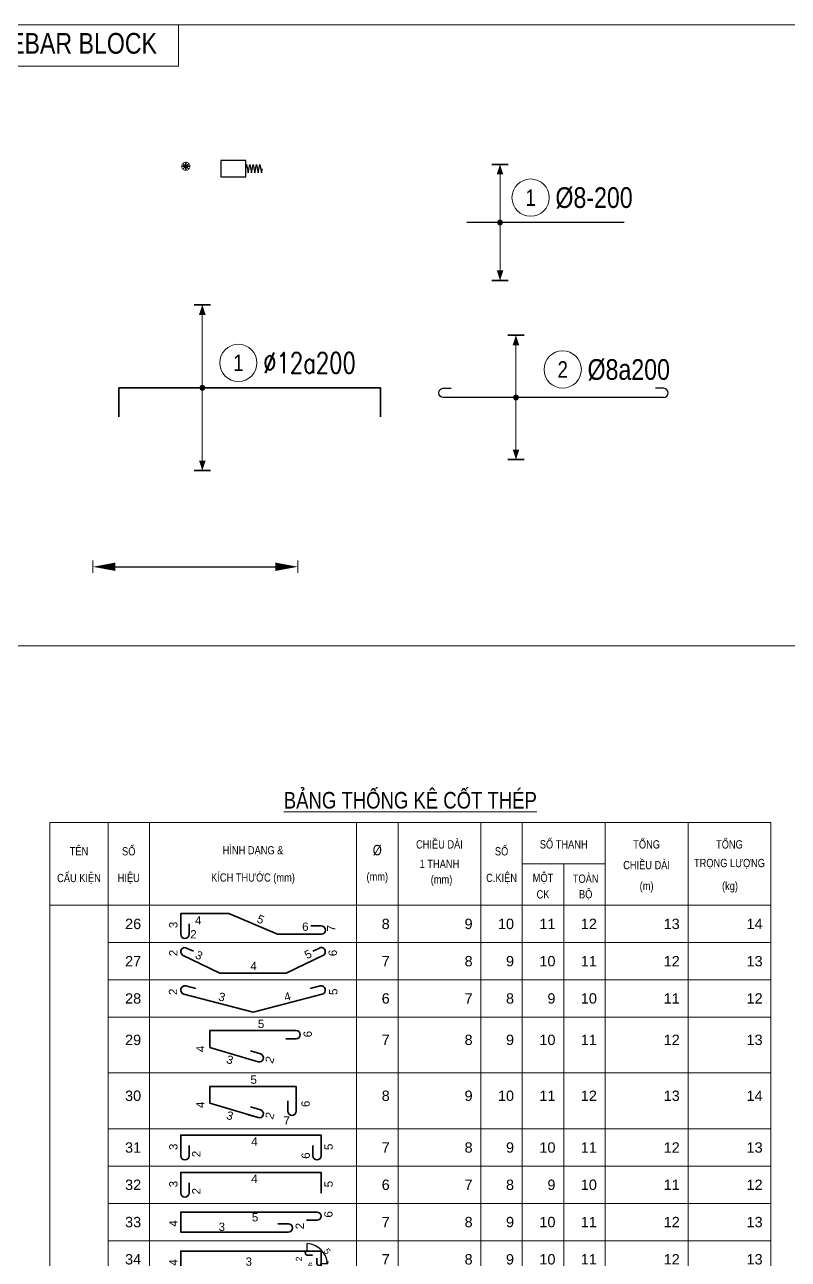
# Model space of a CAD drawing. Header units: millimetres. Extents: x -211477 to 1328726, y -15421 to 98394.
# Drawn here: x -129861 to -120645, y 82548 to 97457 of the extents above; entities that cross this region are included whole.
import ezdxf
from ezdxf.enums import TextEntityAlignment as Align

# ---------------------------------------------------------------- set-up
doc = ezdxf.new("R2010")
doc.units = ezdxf.units.MM
doc.header["$MEASUREMENT"] = 0
for name, color, linetype, lineweight in [('kata_dim', 8, 'Continuous', 5), ('kata_net khung', 3, 'Continuous', 20), ('kata_text', 7, 'Continuous', 30), ('kata_thep chu', 1, 'Continuous', 35), ('NDC_FRAME', 7, 'Continuous', 18), ('NDC_S_DIM', 1, 'Continuous', 9), ('NDC_S_REBAR', 4, 'Continuous', 35), ('NDC_S_VN TEXT', 7, 'Continuous', 20), ('NDC_Table', 3, 'Continuous', 20)]:
    doc.layers.add(name, color=color, linetype=linetype, lineweight=lineweight)
doc.styles.add('ARIAL', font='arial.ttf', dxfattribs={"width": 0.8})
doc.styles.add('kata_text', font='arial.ttf', dxfattribs={"width": 0.8})
doc.styles.add('NDC_DIM', font='', dxfattribs={"width": 0.75})
doc.styles.add('NDC_ROMANS', font='romans.shx', dxfattribs={"width": 0.8})
doc.styles.add('NDC_VIE TXT', font='arial.ttf', dxfattribs={"width": 0.8})
doc.styles.get('NDC_DIM').set_extended_font_data('Dotum')
doc.dimstyles.new('NDC_rai_thep', dxfattribs={"dimtxt": 2, "dimasz": 1, "dimexe": 0, "dimexo": 0, "dimtad": 1, "dimdec": 0, "dimzin": 12, "dimdsep": 46, "dimtxsty": 'NDC_DIM', "dimblk": 'kata_block_RUNTIC', "dimcen": 0, "dimse1": 1, "dimse2": 1, "dimclrd": 8, "dimclre": 6, "dimclrt": 7, "dimadec": 0, "dimazin": 3, "dimtfac": 1, "dimtdec": 0, "dimtmove": 2, "dimatfit": 3, "dimldrblk": 'kata_block_LEADERTIC', "dimfxl": 1, "dimtolj": 1, "dimtzin": 0, "dimlwd": -1, "dimlwe": -1, "dimarcsym": 0})

# ---------------------------------------------------------------- blocks, each defined once
blk = doc.blocks.new('dang26')
at = {"layer": 'kata_net khung'}
for p, q in [((0, 0), (0, -900)), ((0, 0), (0, -900)), ((1405, 0), (1405, -900)), ((1405, 0), (1405, -900)), ((2405, 0), (2405, -900)), ((7405, 0), (7405, -900)), ((8405, 0), (8405, -900)), ((10405, 0), (10405, -900)), ((11405, 0), (11405, -900)), ((12405, 0), (12405, -900)), ((13405, 0), (13405, -900)), ((15405, 0), (15405, -900)), ((17405, 0), (17405, -900)), ((1405, -900), (17405, -900)), ((1405, -900), (17405, -900))]:
    blk.add_line(p, q, dxfattribs=at)
at = {"layer": 'kata_thep chu'}
blk.add_lwpolyline([(3361, -451), (3361, -701, -1), (3161, -701), (3161, -201), (3411, -201), (4320, -201), (5492, -699), (6302, -699), (6552, -699, 1), (6552, -499), (6302, -499)], format="xyb", dxfattribs=at)
blk.add_lwpolyline([(3361, -451), (3361, -701, -1), (3161, -701), (3161, -201), (3411, -201), (4320, -201), (5492, -699), (6302, -699), (6552, -699, 1), (6552, -499), (6302, -499)], format="xyb", dxfattribs=at)
at = {"layer": 'kata_text', "style": 'kata_text'}
for tag, rotation, p in [('003', 90, (2981, -475)), ('005', 337, (5089, -340)), ('007', 90, (6790, -554))]:
    blk.add_attdef(tag, text='', height=200, rotation=rotation, dxfattribs=at).set_placement(p, align=Align.MIDDLE_CENTER)
for tag, p in [('004', (3504, -363)), ('002', (3389, -701))]:
    blk.add_attdef(tag, text='', height=200, dxfattribs=at).set_placement(p, align=Align.MIDDLE_LEFT)
for tag, height, p in [('001', 250, (2205, -450)), ('006', 200, (6245, -517)), ('008', 250, (8205, -450)), ('009', 250, (10205, -450)), ('010', 250, (11205, -450)), ('011', 250, (12205, -450)), ('012', 250, (13205, -450)), ('013', 250, (15205, -450)), ('014', 250, (17205, -450))]:
    blk.add_attdef(tag, text='', height=height, dxfattribs=at).set_placement(p, align=Align.MIDDLE_RIGHT)
blk = doc.blocks.new('dang27')
at = {"layer": 'kata_net khung'}
for p, q in [((0, 0), (0, -900)), ((1405, 0), (1405, -900)), ((2405, 0), (2405, -900)), ((7405, 0), (7405, -900)), ((8405, 0), (8405, -900)), ((10405, 0), (10405, -900)), ((11405, 0), (11405, -900)), ((12405, 0), (12405, -900)), ((13405, 0), (13405, -900)), ((15405, 0), (15405, -900)), ((17405, 0), (17405, -900)), ((1405, -900), (17405, -900))]:
    blk.add_line(p, q, dxfattribs=at)
at = {"layer": 'kata_thep chu'}
blk.add_lwpolyline([(6345, -211), (6491, -140, -1), (6608, -303), (5705, -737), (4105, -737), (3203, -303, -1), (3319, -140), (3466, -211)], format="xyb", dxfattribs=at)
at = {"layer": 'kata_text', "style": 'kata_text'}
for tag, p in [('002', (2981, -253)), ('006', (6829, -253))]:
    blk.add_attdef(tag, text='', height=200, rotation=90, dxfattribs=at).set_placement(p, align=Align.MIDDLE_CENTER)
blk.add_attdef('003', text='', height=200, rotation=334, dxfattribs=at).set_placement((3533, -274), align=Align.MIDDLE_LEFT)
blk.add_attdef('005', text='', height=200, rotation=26, dxfattribs=at).set_placement((6303, -249), align=Align.MIDDLE_RIGHT)
for tag, p in [('001', (2205, -450)), ('007', (8205, -450)), ('008', (10205, -450)), ('009', (11205, -450)), ('010', (12205, -450)), ('011', (13205, -450)), ('012', (15205, -450)), ('013', (17205, -450))]:
    blk.add_attdef(tag, text='', height=250, dxfattribs=at).set_placement(p, align=Align.MIDDLE_RIGHT)
blk.add_attdef('004', text='', height=200, dxfattribs=at).set_placement((4920, -565), align=Align.MIDDLE_CENTER)
blk = doc.blocks.new('dang28')
at = {"layer": 'kata_net khung'}
for p, q in [((0, 0), (0, -900)), ((1405, 0), (1405, -900)), ((2405, 0), (2405, -900)), ((7405, 0), (7405, -900)), ((8405, 0), (8405, -900)), ((10405, 0), (10405, -900)), ((11405, 0), (11405, -900)), ((12405, 0), (12405, -900)), ((13405, 0), (13405, -900)), ((15405, 0), (15405, -900)), ((17405, 0), (17405, -900)), ((1405, -900), (17405, -900))]:
    blk.add_line(p, q, dxfattribs=at)
at = {"layer": 'kata_thep chu'}
blk.add_lwpolyline([(6284, -209), (6527, -149, -1), (6575, -344), (4906, -780), (3237, -344, -1), (3285, -149), (3528, -209)], format="xyb", dxfattribs=at)
at = {"layer": 'kata_text', "style": 'kata_text'}
for tag, rotation, p in [('002', 90, (2973, -290)), ('003', 345, (4154, -413)), ('004', 15, (5734, -405)), ('005', 90, (6842, -290))]:
    blk.add_attdef(tag, text='', height=200, rotation=rotation, dxfattribs=at).set_placement(p, align=Align.MIDDLE_CENTER)
for tag, p in [('001', (2205, -450)), ('006', (8205, -450)), ('007', (10205, -450)), ('008', (11205, -450)), ('009', (12205, -450)), ('010', (13205, -450)), ('011', (15205, -450)), ('012', (17205, -450))]:
    blk.add_attdef(tag, text='', height=250, dxfattribs=at).set_placement(p, align=Align.MIDDLE_RIGHT)
blk = doc.blocks.new('dang29')
at = {"layer": 'kata_net khung'}
for p, q in [((0, 0), (0, -1350)), ((1405, 0), (1405, -1350)), ((2405, 0), (2405, -1350)), ((7405, 0), (7405, -1350)), ((8405, 0), (8405, -1350)), ((10405, 0), (10405, -1350)), ((11405, 0), (11405, -1350)), ((12405, 0), (12405, -1350)), ((13405, 0), (13405, -1350)), ((15405, 0), (15405, -1350)), ((17405, 0), (17405, -1350)), ((1405, -1350), (17405, -1350))]:
    blk.add_line(p, q, dxfattribs=at)
at = {"layer": 'kata_thep chu'}
blk.add_lwpolyline([(4845, -816), (5085, -888, -1), (5027, -1079), (3865, -731), (3865, -324), (5945, -324, -1), (5945, -524), (5695, -524)], format="xyb", dxfattribs=at)
at = {"layer": 'kata_text', "style": 'kata_text'}
for tag, height, p in [('005', 200, (5177, -164)), ('001', 250, (2205, -550)), ('007', 250, (8205, -550)), ('008', 250, (10205, -550)), ('009', 250, (11205, -550)), ('010', 250, (12205, -550)), ('011', 250, (13205, -550)), ('012', 250, (15205, -550)), ('013', 250, (17205, -550))]:
    blk.add_attdef(tag, text='', height=height, dxfattribs=at).set_placement(p, align=Align.MIDDLE_RIGHT)
blk.add_attdef('006', text='', height=200, rotation=90, dxfattribs=at).set_placement((6124, -412), align=Align.TOP_CENTER)
blk.add_attdef('004', text='', height=200, rotation=90, dxfattribs=at).set_placement((3633, -848), align=Align.MIDDLE_LEFT)
for tag, rotation, p in [('003', 343, (4346, -1031)), ('002', 73, (5308, -1031))]:
    blk.add_attdef(tag, text='', height=200, rotation=rotation, dxfattribs=at).set_placement(p, align=Align.MIDDLE_CENTER)
blk = doc.blocks.new('dang30')
at = {"layer": 'kata_net khung'}
for p, q in [((0, 0), (0, -1350)), ((1405, 0), (1405, -1350)), ((2405, 0), (2405, -1350)), ((7405, 0), (7405, -1350)), ((8405, 0), (8405, -1350)), ((10405, 0), (10405, -1350)), ((11405, 0), (11405, -1350)), ((12405, 0), (12405, -1350)), ((13405, 0), (13405, -1350)), ((15405, 0), (15405, -1350)), ((17405, 0), (17405, -1350)), ((1405, -1350), (17405, -1350))]:
    blk.add_line(p, q, dxfattribs=at)
at = {"layer": 'kata_thep chu'}
for points in [[(5027, -1079), (3865, -731), (3865, -324), (5945, -324), (5945, -675), (5945, -925, -1), (5745, -925), (5745, -675)], [(4845, -816), (5085, -888, -1), (5027, -1079), (4788, -1007)]]:
    blk.add_lwpolyline(points, format="xyb", dxfattribs=at)
at = {"layer": 'kata_text', "style": 'kata_text'}
blk.add_attdef('005', text='', height=200, dxfattribs=at).set_placement((4920, -161), align=Align.MIDDLE_CENTER)
for tag, p in [('001', (2205, -550)), ('008', (8205, -550)), ('009', (10205, -550)), ('010', (11205, -550)), ('011', (12205, -550)), ('012', (13205, -550)), ('013', (15205, -550)), ('014', (17205, -550))]:
    blk.add_attdef(tag, text='', height=250, dxfattribs=at).set_placement(p, align=Align.MIDDLE_RIGHT)
for tag, p in [('004', (3633, -848)), ('006', (6173, -824))]:
    blk.add_attdef(tag, text='', height=200, rotation=90, dxfattribs=at).set_placement(p, align=Align.MIDDLE_LEFT)
for tag, rotation, p in [('003', 343, (4346, -1031)), ('002', 73, (5308, -1031))]:
    blk.add_attdef(tag, text='', height=200, rotation=rotation, dxfattribs=at).set_placement(p, align=Align.MIDDLE_CENTER)
blk.add_attdef('007', text='', height=200, dxfattribs=at).set_placement((5640, -1149), align=Align.MIDDLE_LEFT)
blk = doc.blocks.new('dang31')
at = {"layer": 'kata_net khung'}
for p, q in [((0, 0), (0, -900)), ((1405, 0), (1405, -900)), ((2405, 0), (2405, -900)), ((7405, 0), (7405, -900)), ((8405, 0), (8405, -900)), ((10405, 0), (10405, -900)), ((11405, 0), (11405, -900)), ((12405, 0), (12405, -900)), ((13405, 0), (13405, -900)), ((15405, 0), (15405, -900)), ((17405, 0), (17405, -900)), ((1405, -900), (17405, -900))]:
    blk.add_line(p, q, dxfattribs=at)
at = {"layer": 'kata_thep chu'}
blk.add_lwpolyline([(6349, -400), (6349, -650, 1), (6549, -650), (6549, -150), (3161, -150), (3161, -650, 1), (3361, -650), (3361, -400)], format="xyb", dxfattribs=at)
at = {"layer": 'kata_text', "style": 'kata_text'}
for tag, p in [('003', (2981, -434)), ('005', (6728, -434)), ('002', (3536, -606)), ('006', (6177, -606))]:
    blk.add_attdef(tag, text='', height=200, rotation=90, dxfattribs=at).set_placement(p, align=Align.MIDDLE_CENTER)
blk.add_attdef('004', text='', height=200, dxfattribs=at).set_placement((4938, -305), align=Align.MIDDLE_CENTER)
for tag, p in [('001', (2205, -450)), ('007', (8205, -450)), ('008', (10205, -450)), ('009', (11205, -450)), ('010', (12205, -450)), ('011', (13205, -450)), ('012', (15205, -450)), ('013', (17205, -450))]:
    blk.add_attdef(tag, text='', height=250, dxfattribs=at).set_placement(p, align=Align.MIDDLE_RIGHT)
blk = doc.blocks.new('dang32')
at = {"layer": 'kata_net khung'}
for p, q in [((0, 0), (0, -900)), ((1405, 0), (1405, -900)), ((2405, 0), (2405, -900)), ((7405, 0), (7405, -900)), ((8405, 0), (8405, -900)), ((10405, 0), (10405, -900)), ((11405, 0), (11405, -900)), ((12405, 0), (12405, -900)), ((13405, 0), (13405, -900)), ((15405, 0), (15405, -900)), ((17405, 0), (17405, -900)), ((1405, -900), (17405, -900))]:
    blk.add_line(p, q, dxfattribs=at)
at = {"layer": 'kata_thep chu'}
blk.add_lwpolyline([(6549, -650), (6549, -150), (3161, -150), (3161, -650, 1), (3361, -650), (3361, -400)], format="xyb", dxfattribs=at)
at = {"layer": 'kata_text', "style": 'kata_text'}
for tag, p in [('003', (2981, -434)), ('005', (6728, -434)), ('002', (3536, -606))]:
    blk.add_attdef(tag, text='', height=200, rotation=90, dxfattribs=at).set_placement(p, align=Align.MIDDLE_CENTER)
blk.add_attdef('004', text='', height=200, dxfattribs=at).set_placement((4938, -305), align=Align.MIDDLE_CENTER)
for tag, p in [('001', (2205, -450)), ('006', (8205, -450)), ('007', (10205, -450)), ('008', (11205, -450)), ('009', (12205, -450)), ('010', (13205, -450)), ('011', (15205, -450)), ('012', (17205, -450))]:
    blk.add_attdef(tag, text='', height=250, dxfattribs=at).set_placement(p, align=Align.MIDDLE_RIGHT)
blk = doc.blocks.new('dang33')
at = {"layer": 'kata_net khung'}
for p, q in [((0, 0), (0, -900)), ((1405, 0), (1405, -900)), ((2405, 0), (2405, -900)), ((7405, 0), (7405, -900)), ((8405, 0), (8405, -900)), ((10405, 0), (10405, -900)), ((11405, 0), (11405, -900)), ((12405, 0), (12405, -900)), ((13405, 0), (13405, -900)), ((15405, 0), (15405, -900)), ((17405, 0), (17405, -900)), ((1405, -900), (17405, -900))]:
    blk.add_line(p, q, dxfattribs=at)
at = {"layer": 'kata_thep chu'}
blk.add_lwpolyline([(5507, -492), (5757, -492, -1), (5757, -692), (3161, -692), (3161, -208), (6449, -208, -1), (6449, -408), (6199, -408)], format="xyb", dxfattribs=at)
at = {"layer": 'kata_text', "style": 'kata_text'}
for tag, p in [('004', (2981, -484)), ('006', (6724, -265)), ('002', (6032, -548))]:
    blk.add_attdef(tag, text='', height=200, rotation=90, dxfattribs=at).set_placement(p, align=Align.MIDDLE_CENTER)
for tag, p in [('005', (4954, -335)), ('003', (4151, -564))]:
    blk.add_attdef(tag, text='', height=200, dxfattribs=at).set_placement(p, align=Align.MIDDLE_CENTER)
for tag, p in [('001', (2205, -450)), ('007', (8205, -450)), ('008', (10205, -450)), ('009', (11205, -450)), ('010', (12205, -450)), ('011', (13205, -450)), ('012', (15205, -450)), ('013', (17205, -450))]:
    blk.add_attdef(tag, text='', height=250, dxfattribs=at).set_placement(p, align=Align.MIDDLE_RIGHT)
blk = doc.blocks.new('_Open30')
at = {"color": 0, "linetype": 'ByBlock', "lineweight": -2}
for p, q in [((-1, 0.27), (0, 0)), ((0, 0), (-1, -0.27)), ((0, 0), (-1, 0))]:
    blk.add_line(p, q, dxfattribs=at)
blk = doc.blocks.new('dang34')
at = {"layer": 'kata_net khung'}
for p, q in [((0, 0), (0, -900)), ((1405, 0), (1405, -900)), ((2405, 0), (2405, -900)), ((7405, 0), (7405, -900)), ((8405, 0), (8405, -900)), ((10405, 0), (10405, -900)), ((11405, 0), (11405, -900)), ((12405, 0), (12405, -900)), ((13405, 0), (13405, -900)), ((15405, 0), (15405, -900)), ((17405, 0), (17405, -900)), ((1405, -900), (17405, -900))]:
    blk.add_line(p, q, dxfattribs=at)
at = {"layer": 'kata_text'}
for p, q in [((6215, -251), (6215, -67)), ((6549, -550), (6707, -550))]:
    blk.add_line(p, q, dxfattribs=at)
blk.add_arc((6163, -612), 547, 6.4792, 84.4891, dxfattribs=at)
at = {"layer": 'kata_thep chu'}
for p, q in [((6340, -351), (6215, -351)), ((6449, -425), (6449, -550))]:
    blk.add_line(p, q, dxfattribs=at)
blk.add_lwpolyline([(6549, -734), (3161, -734), (3161, -251), (6549, -251)], close=True, dxfattribs=at)
for centre, start, end in [((6215, -301), 90, 270), ((6499, -550), 180, 0)]:
    blk.add_arc(centre, 50, start, end, dxfattribs=at)
at = {"layer": 'kata_text', "xscale": 48.51052304282904, "yscale": 48.51052304282904, "zscale": 48.51052304282904, "rotation": 278.5623752484834}
blk.add_blockref('_Open30', (6706, -549), dxfattribs=at)
at = {"layer": 'kata_text', "style": 'kata_text'}
for tag, height, rotation, p in [('002', 150, 90, (6013, -440)), ('005', 150, 306.1792, (6697, -255)), ('004', 200, 90, (2981, -526))]:
    blk.add_attdef(tag, text='', height=height, rotation=rotation, dxfattribs=at).set_placement(p, align=Align.MIDDLE_CENTER)
for tag, p in [('001', (2205, -450)), ('007', (8205, -450)), ('008', (10205, -450)), ('009', (11205, -450)), ('010', (12205, -450)), ('011', (13205, -450)), ('012', (15205, -450)), ('013', (17205, -450))]:
    blk.add_attdef(tag, text='', height=250, dxfattribs=at).set_placement(p, align=Align.MIDDLE_RIGHT)
for tag, height, p in [('003', 200, (4804, -504)), ('006', 150, (6289, -604))]:
    blk.add_attdef(tag, text='', height=height, dxfattribs=at).set_placement(p, align=Align.MIDDLE_CENTER)
blk = doc.blocks.new('kata_block_THEP')
at = {"layer": 'kata_thep chu', "color": 0}
for p, q in [((-0.5, 0), (0.5, 0)), ((-0.35, 0.35), (0.35, -0.35)), ((0.35, 0.35), (-0.35, -0.35)), ((0, 0.5), (0, -0.5))]:
    blk.add_line(p, q, dxfattribs=at)
at = {"layer": 'kata_thep chu', "color": 0, "const_width": 0.0833}
blk.add_lwpolyline([(-0.5, 0, 1), (0.5, 0, 1), (-0.5, 0, 1)], format="xyb", dxfattribs=at)
blk = doc.blocks.new('*U258')
h = blk.add_hatch(color=6)
edge = h.paths.add_edge_path()
edge.add_arc((-4.18, 0), 0.3, 0, 360)
for p, q in [((0, 0), (-12.95, 0)), ((13.63, 0), (0, 0))]:
    blk.add_line(p, q)
for points in [[(-12.95, 0, -0.96621), (-12.99, 1.1), (-11.99, 1.1)], [(13.63, 0, 0.96621), (13.67, 1.1), (12.67, 1.1)]]:
    blk.add_lwpolyline(points, format="xyb")
at = {"layer": 'kata_dim', "color": 6}
for q in [(-4.18, 7.5), (-4.18, -7.5)]:
    blk.add_line((-4.18, 0), q, dxfattribs=at)
for points in [[(-5.18, 7.5, 0.2, 0.2, 0), (-3.18, 7.5, 0, 0, 0)], [(-5.18, -7.5, 0.2, 0.2, 0), (-3.18, -7.5, 0, 0, 0)]]:
    blk.add_lwpolyline(points, format="xyseb", dxfattribs=at)
at = {"layer": 'kata_dim'}
blk.add_circle((1.46, 3.37), 2.25, dxfattribs=at)
at = {"layer": 'kata_dim', "color": 6}
blk.add_circle((-4.18, 0), 0.3, dxfattribs=at)
for points in [[(-4.58, 6.3), (-4.18, 7.5), (-3.78, 6.3)], [(-4.58, -6.3), (-4.18, -7.5), (-3.78, -6.3)]]:
    blk.add_solid(points, dxfattribs=at)
at = {"layer": 'kata_text', "color": 3, "style": 'kata_text', "width": 0.8}
blk.add_attdef('DKT', (4.46, 2.12), '', height=2.5, dxfattribs=at)
at = {"layer": 'kata_text', "style": 'kata_text', "width": 0.8}
blk.add_attdef('KHT', text='', height=2, dxfattribs=at).set_placement((1.46, 3.37), align=Align.MIDDLE_CENTER)
blk = doc.blocks.new('*U532')
h = blk.add_hatch(color=6)
edge = h.paths.add_edge_path()
edge.add_arc((0, 0), 0.3, 0, 360)
at = {"layer": 'NDC_S_DIM', "color": 8}
for q in [(0, 10), (0, -10)]:
    blk.add_line((0, 0), q, dxfattribs=at)
for points in [[(-1, 10, 0.2, 0.2, 0), (1, 10, 0, 0, 0)], [(-1, -10, 0.2, 0.2, 0), (1, -10, 0, 0, 0)]]:
    blk.add_lwpolyline(points, format="xyseb", dxfattribs=at)
at = {"layer": 'NDC_S_DIM'}
blk.add_circle((4.35, 3), 2.25, dxfattribs=at)
at = {"layer": 'NDC_S_DIM', "color": 6}
blk.add_circle((0, 0), 0.3, dxfattribs=at)
at = {"layer": 'NDC_S_DIM', "color": 8}
for points in [[(-0.4, 8.8), (0, 10), (0.4, 8.8)], [(-0.4, -8.8), (0, -10), (0.4, -8.8)]]:
    blk.add_solid(points, dxfattribs=at)
at = {"layer": 'NDC_S_REBAR'}
for p, q in [((0, 0), (-10.09, 0)), ((-10.09, 0), (-10.09, -3.5)), ((0, 0), (21.49, 0)), ((21.49, 0), (21.49, -3.5)), ((-10.09, -3.5), (-10.09, -3.5)), ((21.49, -3.5), (21.49, -3.5))]:
    blk.add_line(p, q, dxfattribs=at)
at = {"layer": 'NDC_S_VN TEXT', "style": 'ARIAL', "width": 0.8}
blk.add_attdef('KHT', text='', height=2, dxfattribs=at).set_placement((4.35, 3), align=Align.MIDDLE_CENTER)
at = {"layer": 'NDC_S_VN TEXT', "color": 3, "style": 'NDC_ROMANS', "width": 0.75}
blk.add_attdef('DKT', (7.35, 1.75), '', height=2.5, dxfattribs=at)
blk = doc.blocks.new('kata_block_COUPLER')
at = {"color": 0}
blk.add_lwpolyline([(-1.5, -1), (1.5, -1), (1.5, 1), (-1.5, 1)], close=True, dxfattribs=at)
blk = doc.blocks.new('kata_block_RUNTIC')
at = {"layer": 'kata_dim', "color": 6}
blk.add_line((0, 0.75), (0, -0.75), dxfattribs=at)
blk.add_lwpolyline([(0, 0, 0, 1, 0), (-2.7, 0, 1, 1, 0)], format="xyseb", dxfattribs=at)
blk = doc.blocks.new('*D515')
at = {"color": 8, "transparency": 16777216}
blk.add_line((-128938, 90911), (-126664, 90911), dxfattribs=at)
at = {"color": 8, "transparency": 16777216, "xscale": 100, "yscale": 100, "zscale": 100, "rotation": 180}
blk.add_blockref('kata_block_RUNTIC', (-129038, 90911), dxfattribs=at)
at = {"color": 8, "transparency": 16777216, "xscale": 100, "yscale": 100, "zscale": 100}
blk.add_blockref('kata_block_RUNTIC', (-126564, 90911), dxfattribs=at)
blk = doc.blocks.new('kata_block_LEADERTIC')
at = {"layer": 'kata_dim', "color": 6}
blk.add_lwpolyline([(0, 0, 0, 1, 0), (-2.7, 0, 1, 1, 0)], format="xyseb", dxfattribs=at)
blk = doc.blocks.new('kata_block_REN')
blk.add_lwpolyline([(0, 0), (5, 25), (15, -25), (25, 25), (35, -25), (45, 25), (55, -25), (65, 25), (75, -25), (85, 25), (95, -25), (100, 0)])
blk = doc.blocks.new('*U413')
h = blk.add_hatch(color=6)
edge = h.paths.add_edge_path()
edge.add_arc((-3, 0), 0.3, 0, 360)
for p, q in [((0, 0), (-7, 0)), ((12, 0), (0, 0))]:
    blk.add_line(p, q)
at = {"layer": 'kata_dim', "color": 6}
for q in [(-3, 7), (-3, -7)]:
    blk.add_line((-3, 0), q, dxfattribs=at)
for points in [[(-4, 7, 0.2, 0.2, 0), (-2, 7, 0, 0, 0)], [(-4, -7, 0.2, 0.2, 0), (-2, -7, 0, 0, 0)]]:
    blk.add_lwpolyline(points, format="xyseb", dxfattribs=at)
at = {"layer": 'kata_dim'}
blk.add_circle((0.69, 3), 2.25, dxfattribs=at)
at = {"layer": 'kata_dim', "color": 6}
blk.add_circle((-3, 0), 0.3, dxfattribs=at)
for points in [[(-3.4, 5.8), (-3, 7), (-2.6, 5.8)], [(-3.4, -5.8), (-3, -7), (-2.6, -5.8)]]:
    blk.add_solid(points, dxfattribs=at)
at = {"layer": 'kata_text', "style": 'kata_text', "width": 0.8}
blk.add_attdef('KHT', text='', height=2, dxfattribs=at).set_placement((0.69, 3), align=Align.MIDDLE_CENTER)
at = {"layer": 'kata_text', "color": 3, "style": 'kata_text', "width": 0.8}
blk.add_attdef('DKT', (3.69, 1.75), '', height=2.5, dxfattribs=at)
blk = doc.blocks.new('Tieude')
at = {"layer": 'NDC_Table'}
for p, q in [((0, 2000), (0, 0)), ((0, 2000), (17405, 2000)), ((1405, 2000), (1405, 0)), ((2405, 2000), (2405, 0)), ((7405, 2000), (7405, 0)), ((8405, 2000), (8405, 0)), ((10405, 2000), (10405, 0)), ((11405, 1000), (11405, 2000)), ((13405, 2000), (13405, 0)), ((15405, 2000), (15405, 0)), ((17405, 2000), (17405, 0)), ((11405, 1000), (13405, 1000)), ((11405, 1000), (11405, 0)), ((12405, 1000), (12405, 0)), ((0, 0), (17405, 0))]:
    blk.add_line(p, q, dxfattribs=at)
at = {"layer": 'NDC_S_VN TEXT', "style": 'ARIAL', "width": 0.8}
for s, height, p in [('%%UBẢNG THỐNG KÊ CỐT THÉP', 400, (8703, 2594)), ('CHIỀU DÀI', 200, (9405, 1500)), ('SỐ THANH', 200, (12405, 1500)), ('TỔNG', 200, (14405, 1500)), ('TỔNG', 200, (16405, 1500)), ('TÊN', 200, (705, 1333)), ('SỐ', 200, (1905, 1333)), ('HÌNH DẠNG &', 200, (4905, 1333)), ('%%C', 250, (7905, 1333)), ('SỐ', 200, (10905, 1333)), ('1 THANH', 200, (9405, 1000)), ('CHIỀU DÀI', 200, (14405, 1000)), ('TRỌNG LƯỢNG', 200, (16405, 1000)), ('CẤU KIỆN', 200, (705, 667)), ('HIỆU', 200, (1905, 667)), ('KÍCH THƯỚC (mm)', 200, (4905, 667)), ('(mm)', 200, (7905, 667)), ('(mm)', 200, (9455, 599)), ('C.KIỆN', 200, (10905, 667)), ('MỘT', 200, (11905, 667)), ('TOÀN', 200, (12935, 667)), ('CK', 200, (11905, 264)), ('BỘ', 200, (12935, 271)), ('(m)', 200, (14405, 443)), ('(kg)', 200, (16418, 443))]:
    blk.add_text(s, height=height, dxfattribs=at).set_placement(p, align=Align.MIDDLE)

msp = doc.modelspace()

# ---------------------------------------------------------------- linework, layer by layer
at = {"layer": 'NDC_FRAME'}
for p, q in [((-110451.1, 97456.8), (-140451.1, 97456.8)), ((-128003.3, 96956.8), (-128003.3, 97456.8)), ((-130451.1, 96956.8), (-128003.3, 96956.8)), ((-140451.1, 89956.8), (-110451.1, 89956.8))]:
    msp.add_line(p, q, dxfattribs=at)

# ---------------------------------------------------------------- block references
for name, p, xscale, yscale, zscale in [('kata_block_COUPLER', (-127342.1, 95717.8), 100, 100, 100), ('kata_block_REN', (-127192.1, 95717.8), 2, 2, 2)]:
    msp.add_blockref(name, p, dxfattribs=dict(xscale=xscale, yscale=yscale, zscale=zscale))
at = {"xscale": 100, "yscale": 100, "zscale": 100}
for name, p, values in [('*U413', (-123824.2, 95069), {'KHT': '1', 'DKT': '%%C8-200'}), ('*U532', (-127717.2, 93073.2), {'KHT': '1', 'DKT': '%%c12a200'}), ('*U258', (-123513.7, 92956.2), {'KHT': '2', 'DKT': '%%c8a200'})]:
    msp.add_blockref(name, p, dxfattribs=at).add_auto_attribs(values)
at = {"layer": 'NDC_S_REBAR', "xscale": 100, "yscale": 100, "zscale": 100}
msp.add_blockref('kata_block_THEP', (-127916.1, 95747.1), dxfattribs=at)
at = {"layer": 'NDC_S_VN TEXT', "xscale": 0.5, "yscale": 0.5, "zscale": 0.5}
msp.add_blockref('Tieude', (-129557.8, 86823.4), dxfattribs=at)
at = {"layer": 'NDC_S_VN TEXT'}
ref = msp.add_blockref('dang26', (-129557.8, 86823.4), dxfattribs=dict(at, xscale=0.5, yscale=0.5, zscale=0.5))
ref.add_attrib('001', '26', dxfattribs={"height": 125, "style": 'ARIAL'}).set_placement((-128455.1, 86598.4), align=Align.MIDDLE_RIGHT)
ref.add_attrib('002', '2', dxfattribs={"height": 100, "style": 'ARIAL'}).set_placement((-127863.1, 86473), align=Align.MIDDLE_LEFT)
ref.add_attrib('003', '3', dxfattribs={"height": 100, "rotation": 90, "style": 'ARIAL'}).set_placement((-128067, 86586), align=Align.MIDDLE_CENTER)
ref.add_attrib('004', '4', dxfattribs={"height": 100, "style": 'ARIAL'}).set_placement((-127805.7, 86641.8), align=Align.MIDDLE_LEFT)
ref.add_attrib('005', '5', dxfattribs={"height": 100, "rotation": 337, "style": 'ARIAL'}).set_placement((-127013.3, 86653.6), align=Align.MIDDLE_CENTER)
ref.add_attrib('006', '6', dxfattribs={"height": 100, "style": 'ARIAL'}).set_placement((-126435.3, 86564.9), align=Align.MIDDLE_RIGHT)
ref.add_attrib('007', '7', dxfattribs={"height": 100, "rotation": 90, "style": 'ARIAL'}).set_placement((-126162.7, 86546.3), align=Align.MIDDLE_CENTER)
ref.add_attrib('008', '8', dxfattribs={"height": 125, "style": 'ARIAL'}).set_placement((-125455.1, 86598.4), align=Align.MIDDLE_RIGHT)
ref.add_attrib('009', '9', dxfattribs={"height": 125, "style": 'ARIAL'}).set_placement((-124455.1, 86598.4), align=Align.MIDDLE_RIGHT)
ref.add_attrib('010', '10', dxfattribs={"height": 125, "style": 'ARIAL'}).set_placement((-123955.1, 86598.4), align=Align.MIDDLE_RIGHT)
ref.add_attrib('011', '11', dxfattribs={"height": 125, "style": 'ARIAL'}).set_placement((-123455.1, 86598.4), align=Align.MIDDLE_RIGHT)
ref.add_attrib('012', '12', dxfattribs={"height": 125, "style": 'ARIAL'}).set_placement((-122955.1, 86598.5), align=Align.MIDDLE_RIGHT)
ref.add_attrib('013', '13', dxfattribs={"height": 125, "style": 'ARIAL'}).set_placement((-121955.1, 86598.4), align=Align.MIDDLE_RIGHT)
ref.add_attrib('014', '14', dxfattribs={"height": 125, "style": 'ARIAL'}).set_placement((-120955.1, 86598.4), align=Align.MIDDLE_RIGHT)
ref = msp.add_blockref('dang27', (-129557.8, 86373.4), dxfattribs=dict(at, xscale=0.5, yscale=0.5, zscale=0.5))
ref.add_attrib('001', '27', dxfattribs={"height": 125, "style": 'ARIAL'}).set_placement((-128455.1, 86148.4), align=Align.MIDDLE_RIGHT)
ref.add_attrib('002', '2', dxfattribs={"height": 100, "rotation": 90, "style": 'ARIAL'}).set_placement((-128067, 86247.1), align=Align.MIDDLE_CENTER)
ref.add_attrib('003', '3', dxfattribs={"height": 100, "rotation": 334, "style": 'ARIAL'}).set_placement((-127791.5, 86236.1), align=Align.MIDDLE_LEFT)
ref.add_attrib('004', '4', dxfattribs={"height": 100, "style": 'ARIAL'}).set_placement((-127098, 86090.7), align=Align.MIDDLE_CENTER)
ref.add_attrib('005', '5', dxfattribs={"height": 100, "rotation": 26, "style": 'ARIAL'}).set_placement((-126406.2, 86248.7), align=Align.MIDDLE_RIGHT)
ref.add_attrib('006', '6', dxfattribs={"height": 100, "rotation": 90, "style": 'ARIAL'}).set_placement((-126143.5, 86247.1), align=Align.MIDDLE_CENTER)
ref.add_attrib('007', '7', dxfattribs={"height": 125, "style": 'ARIAL'}).set_placement((-125455.1, 86148.4), align=Align.MIDDLE_RIGHT)
ref.add_attrib('008', '8', dxfattribs={"height": 125, "style": 'ARIAL'}).set_placement((-124455.1, 86148.4), align=Align.MIDDLE_RIGHT)
ref.add_attrib('009', '9', dxfattribs={"height": 125, "style": 'ARIAL'}).set_placement((-123955.1, 86148.4), align=Align.MIDDLE_RIGHT)
ref.add_attrib('010', '10', dxfattribs={"height": 125, "style": 'ARIAL'}).set_placement((-123455.1, 86148.4), align=Align.MIDDLE_RIGHT)
ref.add_attrib('011', '11', dxfattribs={"height": 125, "style": 'ARIAL'}).set_placement((-122955.1, 86148.5), align=Align.MIDDLE_RIGHT)
ref.add_attrib('012', '12', dxfattribs={"height": 125, "style": 'ARIAL'}).set_placement((-121955.1, 86148.4), align=Align.MIDDLE_RIGHT)
ref.add_attrib('013', '13', dxfattribs={"height": 125, "style": 'ARIAL'}).set_placement((-120955.1, 86148.4), align=Align.MIDDLE_RIGHT)
ref = msp.add_blockref('dang28', (-129557.8, 85923.4), dxfattribs=dict(at, xscale=0.5, yscale=0.5, zscale=0.5))
ref.add_attrib('001', '28', dxfattribs={"height": 125, "style": 'ARIAL'}).set_placement((-128455.1, 85698.4), align=Align.MIDDLE_RIGHT)
ref.add_attrib('002', '2', dxfattribs={"height": 100, "rotation": 90, "style": 'ARIAL'}).set_placement((-128071, 85778.6), align=Align.MIDDLE_CENTER)
ref.add_attrib('003', '3', dxfattribs={"height": 100, "rotation": 345, "style": 'ARIAL'}).set_placement((-127480.9, 85716.8), align=Align.MIDDLE_CENTER)
ref.add_attrib('004', '4', dxfattribs={"height": 100, "rotation": 15, "style": 'ARIAL'}).set_placement((-126690.6, 85720.9), align=Align.MIDDLE_CENTER)
ref.add_attrib('005', '5', dxfattribs={"height": 100, "rotation": 90, "style": 'ARIAL'}).set_placement((-126136.9, 85778.6), align=Align.MIDDLE_CENTER)
ref.add_attrib('006', '6', dxfattribs={"height": 125, "style": 'ARIAL'}).set_placement((-125455.1, 85698.4), align=Align.MIDDLE_RIGHT)
ref.add_attrib('007', '7', dxfattribs={"height": 125, "style": 'ARIAL'}).set_placement((-124455.1, 85698.4), align=Align.MIDDLE_RIGHT)
ref.add_attrib('008', '8', dxfattribs={"height": 125, "style": 'ARIAL'}).set_placement((-123955.1, 85698.4), align=Align.MIDDLE_RIGHT)
ref.add_attrib('009', '9', dxfattribs={"height": 125, "style": 'ARIAL'}).set_placement((-123455.1, 85698.4), align=Align.MIDDLE_RIGHT)
ref.add_attrib('010', '10', dxfattribs={"height": 125, "style": 'ARIAL'}).set_placement((-122955.1, 85698.5), align=Align.MIDDLE_RIGHT)
ref.add_attrib('011', '11', dxfattribs={"height": 125, "style": 'ARIAL'}).set_placement((-121955.1, 85698.4), align=Align.MIDDLE_RIGHT)
ref.add_attrib('012', '12', dxfattribs={"height": 125, "style": 'ARIAL'}).set_placement((-120955.1, 85698.4), align=Align.MIDDLE_RIGHT)
ref = msp.add_blockref('dang29', (-129557.8, 85473.4), dxfattribs=dict(at, xscale=0.5, yscale=0.5, zscale=0.5))
ref.add_attrib('001', '29', dxfattribs={"height": 125, "style": 'ARIAL'}).set_placement((-128455.1, 85198.4), align=Align.MIDDLE_RIGHT)
ref.add_attrib('002', '2', dxfattribs={"height": 100, "rotation": 73, "style": 'ARIAL'}).set_placement((-126903.5, 84957.8), align=Align.MIDDLE_CENTER)
ref.add_attrib('003', '3', dxfattribs={"height": 100, "rotation": 343, "style": 'ARIAL'}).set_placement((-127384.5, 84957.8), align=Align.MIDDLE_CENTER)
ref.add_attrib('004', '4', dxfattribs={"height": 100, "rotation": 90, "style": 'ARIAL'}).set_placement((-127741.1, 85049.5), align=Align.MIDDLE_LEFT)
ref.add_attrib('005', '5', dxfattribs={"height": 100, "style": 'ARIAL'}).set_placement((-126969, 85391.2), align=Align.MIDDLE_RIGHT)
ref.add_attrib('006', '6', dxfattribs={"height": 100, "rotation": 90, "style": 'ARIAL'}).set_placement((-126495.5, 85267.5), align=Align.TOP_CENTER)
ref.add_attrib('007', '7', dxfattribs={"height": 125, "style": 'ARIAL'}).set_placement((-125455.1, 85198.4), align=Align.MIDDLE_RIGHT)
ref.add_attrib('008', '8', dxfattribs={"height": 125, "style": 'ARIAL'}).set_placement((-124455.1, 85198.4), align=Align.MIDDLE_RIGHT)
ref.add_attrib('009', '9', dxfattribs={"height": 125, "style": 'ARIAL'}).set_placement((-123955.1, 85198.4), align=Align.MIDDLE_RIGHT)
ref.add_attrib('010', '10', dxfattribs={"height": 125, "style": 'ARIAL'}).set_placement((-123455.1, 85198.4), align=Align.MIDDLE_RIGHT)
ref.add_attrib('011', '11', dxfattribs={"height": 125, "style": 'ARIAL'}).set_placement((-122955.1, 85198.5), align=Align.MIDDLE_RIGHT)
ref.add_attrib('012', '12', dxfattribs={"height": 125, "style": 'ARIAL'}).set_placement((-121955.1, 85198.4), align=Align.MIDDLE_RIGHT)
ref.add_attrib('013', '13', dxfattribs={"height": 125, "style": 'ARIAL'}).set_placement((-120955.1, 85198.4), align=Align.MIDDLE_RIGHT)
ref = msp.add_blockref('dang30', (-129557.8, 84798.4), dxfattribs=dict(at, xscale=0.5, yscale=0.5, zscale=0.5))
ref.add_attrib('001', '30', dxfattribs={"height": 125, "style": 'ARIAL'}).set_placement((-128455.1, 84523.4), align=Align.MIDDLE_RIGHT)
ref.add_attrib('002', '2', dxfattribs={"height": 100, "rotation": 73, "style": 'ARIAL'}).set_placement((-126903.5, 84282.8), align=Align.MIDDLE_CENTER)
ref.add_attrib('003', '3', dxfattribs={"height": 100, "rotation": 343, "style": 'ARIAL'}).set_placement((-127384.5, 84282.8), align=Align.MIDDLE_CENTER)
ref.add_attrib('004', '4', dxfattribs={"height": 100, "rotation": 90, "style": 'ARIAL'}).set_placement((-127741.1, 84374.5), align=Align.MIDDLE_LEFT)
ref.add_attrib('005', '5', dxfattribs={"height": 100, "style": 'ARIAL'}).set_placement((-127098, 84718), align=Align.MIDDLE_CENTER)
ref.add_attrib('006', '6', dxfattribs={"height": 100, "rotation": 90, "style": 'ARIAL'}).set_placement((-126471.5, 84386.5), align=Align.MIDDLE_LEFT)
ref.add_attrib('007', '7', dxfattribs={"height": 100, "style": 'ARIAL'}).set_placement((-126737.8, 84223.6), align=Align.MIDDLE_LEFT)
ref.add_attrib('008', '8', dxfattribs={"height": 125, "style": 'ARIAL'}).set_placement((-125455.1, 84523.4), align=Align.MIDDLE_RIGHT)
ref.add_attrib('009', '9', dxfattribs={"height": 125, "style": 'ARIAL'}).set_placement((-124455.1, 84523.4), align=Align.MIDDLE_RIGHT)
ref.add_attrib('010', '10', dxfattribs={"height": 125, "style": 'ARIAL'}).set_placement((-123955.1, 84523.4), align=Align.MIDDLE_RIGHT)
ref.add_attrib('011', '11', dxfattribs={"height": 125, "style": 'ARIAL'}).set_placement((-123455.1, 84523.4), align=Align.MIDDLE_RIGHT)
ref.add_attrib('012', '12', dxfattribs={"height": 125, "style": 'ARIAL'}).set_placement((-122955.1, 84523.5), align=Align.MIDDLE_RIGHT)
ref.add_attrib('013', '13', dxfattribs={"height": 125, "style": 'ARIAL'}).set_placement((-121955.1, 84523.4), align=Align.MIDDLE_RIGHT)
ref.add_attrib('014', '14', dxfattribs={"height": 125, "style": 'ARIAL'}).set_placement((-120955.1, 84523.4), align=Align.MIDDLE_RIGHT)
ref = msp.add_blockref('dang31', (-129557.8, 84123.4), dxfattribs=dict(at, xscale=0.5, yscale=0.5, zscale=0.5))
ref.add_attrib('001', '31', dxfattribs={"height": 125, "style": 'ARIAL'}).set_placement((-128455.1, 83898.4), align=Align.MIDDLE_RIGHT)
ref.add_attrib('002', '2', dxfattribs={"height": 100, "rotation": 90, "style": 'ARIAL'}).set_placement((-127789.5, 83820.2), align=Align.MIDDLE_CENTER)
ref.add_attrib('003', '3', dxfattribs={"height": 100, "rotation": 90, "style": 'ARIAL'}).set_placement((-128067, 83906.5), align=Align.MIDDLE_CENTER)
ref.add_attrib('004', '4', dxfattribs={"height": 100, "style": 'ARIAL'}).set_placement((-127088.5, 83971.1), align=Align.MIDDLE_CENTER)
ref.add_attrib('005', '5', dxfattribs={"height": 100, "rotation": 90, "style": 'ARIAL'}).set_placement((-126193.6, 83906.5), align=Align.MIDDLE_CENTER)
ref.add_attrib('006', '6 ', dxfattribs={"height": 100, "rotation": 90, "style": 'ARIAL'}).set_placement((-126469.2, 83820.2), align=Align.MIDDLE_CENTER)
ref.add_attrib('007', '7', dxfattribs={"height": 125, "style": 'ARIAL'}).set_placement((-125455.1, 83898.4), align=Align.MIDDLE_RIGHT)
ref.add_attrib('008', '8', dxfattribs={"height": 125, "style": 'ARIAL'}).set_placement((-124455.1, 83898.4), align=Align.MIDDLE_RIGHT)
ref.add_attrib('009', '9', dxfattribs={"height": 125, "style": 'ARIAL'}).set_placement((-123955.1, 83898.4), align=Align.MIDDLE_RIGHT)
ref.add_attrib('010', '10', dxfattribs={"height": 125, "style": 'ARIAL'}).set_placement((-123455.1, 83898.4), align=Align.MIDDLE_RIGHT)
ref.add_attrib('011', '11', dxfattribs={"height": 125, "style": 'ARIAL'}).set_placement((-122955.1, 83898.5), align=Align.MIDDLE_RIGHT)
ref.add_attrib('012', '12', dxfattribs={"height": 125, "style": 'ARIAL'}).set_placement((-121955.1, 83898.4), align=Align.MIDDLE_RIGHT)
ref.add_attrib('013', '13', dxfattribs={"height": 125, "style": 'ARIAL'}).set_placement((-120955.1, 83898.4), align=Align.MIDDLE_RIGHT)
ref = msp.add_blockref('dang32', (-129557.8, 83673.4), dxfattribs=dict(at, xscale=0.5, yscale=0.5, zscale=0.5))
ref.add_attrib('001', '32', dxfattribs={"height": 125, "style": 'ARIAL'}).set_placement((-128455.1, 83448.4), align=Align.MIDDLE_RIGHT)
ref.add_attrib('002', '2', dxfattribs={"height": 100, "rotation": 90, "style": 'ARIAL'}).set_placement((-127789.5, 83370.2), align=Align.MIDDLE_CENTER)
ref.add_attrib('003', '3', dxfattribs={"height": 100, "rotation": 90, "style": 'ARIAL'}).set_placement((-128067, 83456.5), align=Align.MIDDLE_CENTER)
ref.add_attrib('004', '4', dxfattribs={"height": 100, "style": 'ARIAL'}).set_placement((-127088.5, 83521.1), align=Align.MIDDLE_CENTER)
ref.add_attrib('005', '5', dxfattribs={"height": 100, "rotation": 90, "style": 'ARIAL'}).set_placement((-126193.6, 83456.5), align=Align.MIDDLE_CENTER)
ref.add_attrib('006', '6', dxfattribs={"height": 125, "style": 'ARIAL'}).set_placement((-125455.1, 83448.4), align=Align.MIDDLE_RIGHT)
ref.add_attrib('007', '7', dxfattribs={"height": 125, "style": 'ARIAL'}).set_placement((-124455.1, 83448.4), align=Align.MIDDLE_RIGHT)
ref.add_attrib('008', '8', dxfattribs={"height": 125, "style": 'ARIAL'}).set_placement((-123955.1, 83448.4), align=Align.MIDDLE_RIGHT)
ref.add_attrib('009', '9', dxfattribs={"height": 125, "style": 'ARIAL'}).set_placement((-123455.1, 83448.4), align=Align.MIDDLE_RIGHT)
ref.add_attrib('010', '10', dxfattribs={"height": 125, "style": 'ARIAL'}).set_placement((-122955.1, 83448.5), align=Align.MIDDLE_RIGHT)
ref.add_attrib('011', '11', dxfattribs={"height": 125, "style": 'ARIAL'}).set_placement((-121955.1, 83448.4), align=Align.MIDDLE_RIGHT)
ref.add_attrib('012', '12', dxfattribs={"height": 125, "style": 'ARIAL'}).set_placement((-120955.1, 83448.4), align=Align.MIDDLE_RIGHT)
ref = msp.add_blockref('dang33', (-129557.8, 83223.4), dxfattribs=dict(at, xscale=0.5, yscale=0.5, zscale=0.5))
ref.add_attrib('001', '33', dxfattribs={"height": 125, "style": 'ARIAL'}).set_placement((-128455.1, 82998.4), align=Align.MIDDLE_RIGHT)
ref.add_attrib('002', '2', dxfattribs={"height": 100, "rotation": 90, "style": 'ARIAL'}).set_placement((-126541.7, 82949.4), align=Align.MIDDLE_CENTER)
ref.add_attrib('003', '3', dxfattribs={"height": 100, "style": 'ARIAL'}).set_placement((-127482, 82941.3), align=Align.MIDDLE_CENTER)
ref.add_attrib('004', '4', dxfattribs={"height": 100, "rotation": 90, "style": 'ARIAL'}).set_placement((-128067, 82981.5), align=Align.MIDDLE_CENTER)
ref.add_attrib('005', '5', dxfattribs={"height": 100, "style": 'ARIAL'}).set_placement((-127080.5, 83056.1), align=Align.MIDDLE_CENTER)
ref.add_attrib('006', '6', dxfattribs={"height": 100, "rotation": 90, "style": 'ARIAL'}).set_placement((-126195.6, 83090.9), align=Align.MIDDLE_CENTER)
ref.add_attrib('007', '7', dxfattribs={"height": 125, "style": 'ARIAL'}).set_placement((-125455.1, 82998.4), align=Align.MIDDLE_RIGHT)
ref.add_attrib('008', '8', dxfattribs={"height": 125, "style": 'ARIAL'}).set_placement((-124455.1, 82998.4), align=Align.MIDDLE_RIGHT)
ref.add_attrib('009', '9', dxfattribs={"height": 125, "style": 'ARIAL'}).set_placement((-123955.1, 82998.4), align=Align.MIDDLE_RIGHT)
ref.add_attrib('010', '10', dxfattribs={"height": 125, "style": 'ARIAL'}).set_placement((-123455.1, 82998.4), align=Align.MIDDLE_RIGHT)
ref.add_attrib('011', '11', dxfattribs={"height": 125, "style": 'ARIAL'}).set_placement((-122955.1, 82998.5), align=Align.MIDDLE_RIGHT)
ref.add_attrib('012', '12', dxfattribs={"height": 125, "style": 'ARIAL'}).set_placement((-121955.1, 82998.4), align=Align.MIDDLE_RIGHT)
ref.add_attrib('013', '13', dxfattribs={"height": 125, "style": 'ARIAL'}).set_placement((-120955.1, 82998.4), align=Align.MIDDLE_RIGHT)
ref = msp.add_blockref('dang34', (-129557.8, 82773.4), dxfattribs=dict(at, xscale=0.5, yscale=0.5, zscale=0.5))
ref.add_attrib('001', '34', dxfattribs={"height": 125, "style": 'ARIAL'}).set_placement((-128455.1, 82548.4), align=Align.MIDDLE_RIGHT)
ref.add_attrib('002', '2', dxfattribs={"height": 75, "rotation": 90, "style": 'ARIAL'}).set_placement((-126551.1, 82553.2), align=Align.MIDDLE_CENTER)
ref.add_attrib('003', '3', dxfattribs={"height": 100, "style": 'ARIAL'}).set_placement((-127155.8, 82521.3), align=Align.MIDDLE_CENTER)
ref.add_attrib('004', '4', dxfattribs={"height": 100, "rotation": 90, "style": 'ARIAL'}).set_placement((-128067, 82510.4), align=Align.MIDDLE_CENTER)
ref.add_attrib('005', '5', dxfattribs={"height": 75, "rotation": 306.17917, "style": 'ARIAL'}).set_placement((-126209.2, 82645.9), align=Align.MIDDLE_CENTER)
ref.add_attrib('006', '6', dxfattribs={"height": 75, "style": 'ARIAL'}).set_placement((-126413.2, 82471.4), align=Align.MIDDLE_CENTER)
ref.add_attrib('007', '7', dxfattribs={"height": 125, "style": 'ARIAL'}).set_placement((-125455.1, 82548.4), align=Align.MIDDLE_RIGHT)
ref.add_attrib('008', '8', dxfattribs={"height": 125, "style": 'ARIAL'}).set_placement((-124455.1, 82548.4), align=Align.MIDDLE_RIGHT)
ref.add_attrib('009', '9', dxfattribs={"height": 125, "style": 'ARIAL'}).set_placement((-123955.1, 82548.4), align=Align.MIDDLE_RIGHT)
ref.add_attrib('010', '10', dxfattribs={"height": 125, "style": 'ARIAL'}).set_placement((-123455.1, 82548.4), align=Align.MIDDLE_RIGHT)
ref.add_attrib('011', '11', dxfattribs={"height": 125, "style": 'ARIAL'}).set_placement((-122955.1, 82548.5), align=Align.MIDDLE_RIGHT)
ref.add_attrib('012', '12', dxfattribs={"height": 125, "style": 'ARIAL'}).set_placement((-121955.1, 82548.4), align=Align.MIDDLE_RIGHT)
ref.add_attrib('013', '13', dxfattribs={"height": 125, "style": 'ARIAL'}).set_placement((-120955.1, 82548.4), align=Align.MIDDLE_RIGHT)

# ---------------------------------------------------------------- texts
at = {"layer": 'NDC_S_VN TEXT', "color": 3, "style": 'NDC_VIE TXT', "width": 0.8}
msp.add_text('REBAR BLOCK', height=250, dxfattribs=at).set_placement((-130251.1, 97231.8), align=Align.MIDDLE_LEFT)

# ---------------------------------------------------------------- dimensions: what is measured, and where the dimension line sits
dim = msp.add_aligned_dim(p1=(-129037.9, 90910.8), p2=(-126563.7, 90910.8), distance=0, text=' ', dimstyle='NDC_rai_thep', override={"dimscale": 100, "dimtxt": 2})
dim.commit()
dim.dimension.update_dxf_attribs({"geometry": '*D515', "text_midpoint": (-127800.8, 90910.8)})

doc.saveas('drawing.dxf')
